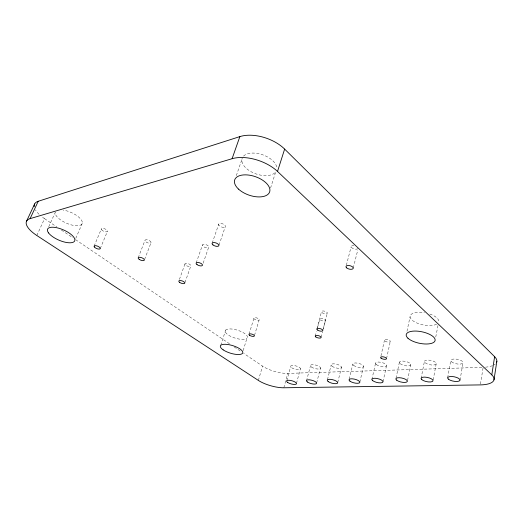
<?xml version="1.0" encoding="UTF-8"?>
<svg xmlns="http://www.w3.org/2000/svg" width="523" height="523" viewBox="0 0 523 523"><rect width="100%" height="100%" fill="white"/><g stroke="black" fill="none" stroke-linecap="round" stroke-linejoin="round"><path stroke-width="0.39" stroke-dasharray="2.62 1.96" d="M480.454 384.104L483.16 367.309L287.787 373.383A18.88 6.302 16 0 1 262.539 366.107L243.64 353.326M460.005 380.162L463.038 362.681M447.642 377.854L450.78 360.471M433.168 379.914L436.241 363.648M435.764 337.041L438.013 325.339M421.08 378.436L424.408 361.491M407.554 380.391L410.784 364.57M396.022 378.201L399.343 362.465M406.992 331.255L410.065 316.631M383.032 381.659L386.562 365.446M386.549 358.588L390.321 341.356M380.96 355.934L384.431 340.31M371.873 379.515L375.501 363.387M359.837 382.11L363.498 366.277M349.22 379.227L352.783 364.263M337.727 382.542L341.506 367.074M327.457 379.724L331.118 365.1M353.254 267.972L357.758 250.092M346.363 265.298L351.136 246.699M316.637 382.947L320.514 367.832M322.822 330.32L327.365 312.917M321.076 337.283L322.501 331.844M323.312 328.732L325.541 320.181M306.485 380.947L310.44 365.904M316.86 329.261L321.455 311.904M315.245 336.23L316.48 331.582M317.5 327.705L319.762 319.174M296.489 383.339L300.45 368.552M286.846 380.607L290.67 366.669M283.832 387.778L287.787 373.383M258.375 380.424L262.539 366.107M254.492 335.38L259.114 320.017A2.818 1.072 16.8 0 0 256.061 317.768A2.818 1.072 16.8 0 0 254.492 319.187A2.818 1.072 16.8 0 0 259.114 320.017M243.188 350.554L246.902 338.374A11.617 4.138 17.2 0 0 234.134 329.359A11.617 4.138 17.2 0 0 227.95 334.766A11.617 4.138 17.2 0 0 246.902 338.374M249.079 334.105L253.988 317.971M270.561 188.032L275.726 171.884A18.227 10.127 19.2 0 1 254.714 173.427A18.227 10.127 19.2 0 1 242.057 158.534M220.791 345.291L225.661 330.046M219.019 245.065L225.256 226.76A3.537 1.667 19.4 0 0 221.268 223.484A3.537 1.667 19.4 0 0 219.549 225.916A3.537 1.667 19.4 0 0 225.256 226.76M212.194 243.097L218.784 224.027M236.318 175.63L242.424 157.939M203.159 263.187L208.657 247.333A3.321 1.471 19.5 0 0 204.839 244.359A3.321 1.471 19.5 0 0 203.329 246.503A3.321 1.471 19.5 0 0 208.657 247.333M196.19 262.925L202.551 244.803M184.965 282.525L190.79 266.083A3.125 1.288 19.6 0 0 187.123 263.37A3.125 1.288 19.6 0 0 185.822 265.266A3.125 1.288 19.6 0 0 190.79 266.083M179.409 279.439L185.031 263.742M144.596 259.434L151.023 242.718A3.249 1.36 21.3 0 0 147.061 239.822A3.249 1.36 21.3 0 0 145.976 241.927A3.249 1.36 21.3 0 0 151.023 242.718M138.222 257.741L145.015 240.266M100.239 248.615L107.411 231.349M94.107 246.156L101.357 228.884M75.77 238.351L82.248 223.393M48.731 226.753L55.235 212.416A14.611 5.851 23.7 0 0 69.886 224.485A14.611 5.851 23.7 0 0 81.915 220.941A14.611 5.851 23.7 0 0 63.178 210.076M36.826 235.507L44.553 218.666A25.398 10.087 24 0 1 41.062 216.064M44.553 218.666L56.7 226.884M61.426 230.081L72.9 237.841M75.6 239.665L229.466 343.735M234.193 346.932L240.94 351.495M436.627 324.182A14.579 6.126 11.2 0 1 411.863 319.906A14.579 6.126 11.2 0 1 424.526 312.728M429.775 314.029A14.579 6.126 11.2 0 1 438.764 321.442M39.062 214.28A25.398 10.087 24 0 1 35.472 209.88M243.535 156.102A18.227 10.127 19.2 0 1 263.108 154.945A18.227 10.127 19.2 0 1 276.857 168.269M495.366 363.975A24.065 9.179 10.1 0 1 494.098 364.891M492.476 365.675A24.065 9.179 10.1 0 1 484.52 367.244M357.98 248.634A3.694 1.817 13.6 0 1 351.927 247.869A3.694 1.817 13.6 0 1 353.875 245.261M101.534 229.669A3.269 1.334 22.6 0 0 106.777 231.807A3.269 1.334 22.6 0 0 104.842 228.858A3.269 1.334 22.6 0 0 101.534 229.669M384.869 340.976A3.007 1.17 12.7 0 0 389.962 341.892A3.007 1.17 12.7 0 0 387.301 339.617A3.007 1.17 12.7 0 0 384.869 340.976M425.121 362.733A6.021 2.236 11.5 0 0 435.371 364.629A6.021 2.236 11.5 0 0 430.481 360.308A6.021 2.236 11.5 0 0 425.121 362.733M321.998 312.636A3.053 1.249 14.7 0 0 327.117 313.519A3.053 1.249 14.7 0 0 324.11 311.061A3.053 1.249 14.7 0 0 321.998 312.636M320.292 319.88A2.988 1.196 14.8 0 0 325.299 320.762A2.988 1.196 14.8 0 0 322.351 318.389A2.988 1.196 14.8 0 0 320.292 319.88M451.434 361.746A6.23 2.34 10.7 0 0 462.044 363.694A6.23 2.34 10.7 0 0 457.252 359.249A6.23 2.34 10.7 0 0 451.434 361.746M400.115 363.668A5.838 2.138 12.3 0 0 410.025 365.518A5.838 2.138 12.3 0 0 405.044 361.315A5.838 2.138 12.3 0 0 400.115 363.668M376.325 364.564A5.661 2.046 13.1 0 0 385.909 366.368A5.661 2.046 13.1 0 0 380.862 362.276A5.661 2.046 13.1 0 0 376.325 364.564M353.653 365.414A5.505 1.961 13.7 0 0 362.936 367.179A5.505 1.961 13.7 0 0 357.83 363.184A5.505 1.961 13.7 0 0 353.653 365.414M332.027 366.218A5.361 1.876 14.4 0 0 341.029 367.95A5.361 1.876 14.4 0 0 335.877 364.054A5.361 1.876 14.4 0 0 332.027 366.218M311.381 366.996A5.23 1.798 14.9 0 0 320.115 368.682A5.23 1.798 14.9 0 0 314.924 364.884A5.23 1.798 14.9 0 0 311.381 366.996M291.644 367.734A5.106 1.719 15.5 0 0 300.124 369.388A5.106 1.719 15.5 0 0 294.907 365.675A5.106 1.719 15.5 0 0 291.644 367.734"/><path stroke-width="0.78" d="M493.987 379.829L496.85 361.21M38.225 201.277L30.092 218.634A25.679 9.676 23.6 0 0 36.826 235.507L258.375 380.424A19.044 6.014 16 0 0 283.832 387.778L480.33 384.902A24.32 8.793 10.5 0 0 491.797 374.867L494.621 356.673L284.636 149.094A32.151 18.187 19.4 0 0 239.861 136.608L38.225 201.277A25.398 10.087 24 0 0 34.257 206.663M491.797 374.867L277.517 171.433L284.636 149.094M30.092 218.634L232.088 158.711L239.861 136.608M26.555 221.17L34.642 203.95M232.088 158.711A32.622 17.566 19.2 0 1 277.517 171.433M494.621 356.673A24.065 9.179 10.1 0 1 496.556 362.387M223.164 349.854A11.722 3.949 17.2 0 0 242.26 353.6A11.722 3.949 17.2 0 0 229.296 344.755A11.722 3.949 17.2 0 0 223.164 349.854M407.947 338.218A14.742 5.877 11.6 0 0 433.037 342.768A14.742 5.877 11.6 0 0 421.041 331.621A14.742 5.877 11.6 0 0 407.947 338.218M94.303 246.915A3.301 1.281 22.3 0 0 99.612 249.046A3.301 1.281 22.3 0 0 97.618 246.176A3.301 1.281 22.3 0 0 94.303 246.915M381.051 358.144A3.04 1.124 12.9 0 0 386.196 359.098A3.04 1.124 12.9 0 0 383.49 356.876A3.04 1.124 12.9 0 0 381.051 358.144M139.216 259.356A3.282 1.308 21 0 0 144.302 260.192A3.282 1.308 21 0 0 140.275 257.336A3.282 1.308 21 0 0 139.216 259.356M421.813 379.639A6.08 2.138 11.8 0 0 432.155 381.613A6.08 2.138 11.8 0 0 427.186 377.39A6.08 2.138 11.8 0 0 421.813 379.639M48.561 232.938A14.775 5.609 23.3 0 0 72.233 242.554A14.775 5.609 23.3 0 0 62.61 229.551A14.775 5.609 23.3 0 0 48.561 232.938M238.521 189.104A18.488 9.774 19.1 0 0 268.842 193.418A18.488 9.774 19.1 0 0 249.157 175.14A18.488 9.774 19.1 0 0 238.521 189.104M249.595 335.282A2.844 1.026 16.8 0 0 254.263 336.145A2.844 1.026 16.8 0 0 251.158 333.942A2.844 1.026 16.8 0 0 249.595 335.282M197.001 264.579A3.36 1.412 19.3 0 0 202.375 265.455A3.36 1.412 19.3 0 0 198.479 262.526A3.36 1.412 19.3 0 0 197.001 264.579M346.579 267.828A3.739 1.746 13.8 0 0 352.888 268.809A3.739 1.746 13.8 0 0 349.351 265.573A3.739 1.746 13.8 0 0 346.579 267.828M317.415 329.974A3.086 1.196 14.9 0 0 322.58 330.902A3.086 1.196 14.9 0 0 319.52 328.49A3.086 1.196 14.9 0 0 317.415 329.974M315.794 336.917A3.02 1.144 14.9 0 0 320.847 337.832A3.02 1.144 14.9 0 0 317.847 335.511A3.02 1.144 14.9 0 0 315.794 336.917M179.696 282.413A3.158 1.236 19.4 0 0 184.704 283.27A3.158 1.236 19.4 0 0 180.978 280.609A3.158 1.236 19.4 0 0 179.696 282.413M212.992 244.934A3.583 1.602 19.2 0 0 218.758 245.83A3.583 1.602 19.2 0 0 214.691 242.613A3.583 1.602 19.2 0 0 212.992 244.934M448.309 379.09A6.289 2.236 11 0 0 459.017 381.11A6.289 2.236 11 0 0 454.154 376.776A6.289 2.236 11 0 0 448.309 379.09M396.65 380.162A5.89 2.046 12.6 0 0 406.639 382.084A5.89 2.046 12.6 0 0 401.586 377.972A5.89 2.046 12.6 0 0 396.65 380.162M372.716 380.659A5.72 1.961 13.3 0 0 382.378 382.535A5.72 1.961 13.3 0 0 377.253 378.528A5.72 1.961 13.3 0 0 372.716 380.659M349.92 381.13A5.557 1.87 13.9 0 0 359.281 382.967A5.557 1.87 13.9 0 0 354.097 379.057A5.557 1.87 13.9 0 0 349.92 381.13M328.189 381.581A5.413 1.791 14.5 0 0 337.257 383.372A5.413 1.791 14.5 0 0 332.027 379.561A5.413 1.791 14.5 0 0 328.189 381.581M307.446 382.012A5.276 1.713 15.1 0 0 316.245 383.764A5.276 1.713 15.1 0 0 310.976 380.044A5.276 1.713 15.1 0 0 307.446 382.012M287.63 382.418A5.145 1.641 15.6 0 0 296.168 384.137A5.145 1.641 15.6 0 0 290.873 380.502A5.145 1.641 15.6 0 0 287.63 382.418"/></g></svg>
